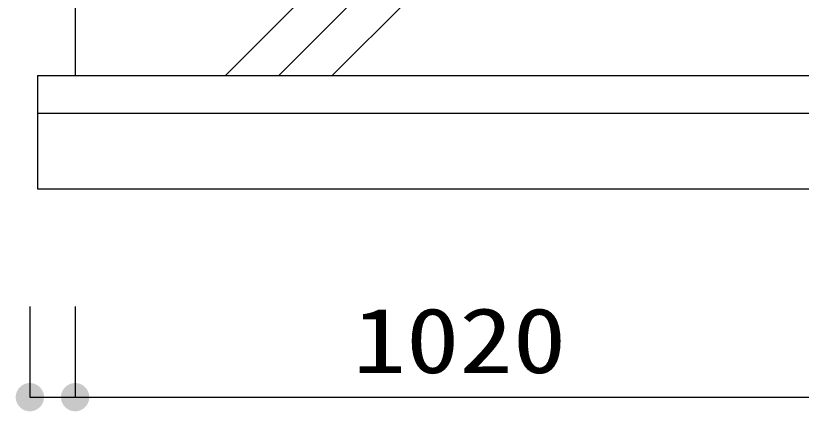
# Model space of a CAD drawing. Units: millimetres, scale not verified. Extents: x -8910 to 8910, y -6308 to 6308.
# Drawn here: x 576 to 1617, y -3786 to -3262 of the extents above; entities that cross this region are included whole.
import ezdxf
from ezdxf.enums import TextEntityAlignment as Align

# ---------------------------------------------------------------- set-up
doc = ezdxf.new("R2010")
doc.units = ezdxf.units.MM
doc.header["$LTSCALE"] = 30
doc.layers.add('0-1_機器', color=2, linetype='Continuous', lineweight=25)
doc.layers.add('0-5_00クル-フ-6寸法', color=132, linetype='Continuous', lineweight=25)
doc.styles.add('ＭＳ ゴシック', font='')
doc.styles.get('ＭＳ ゴシック').set_extended_font_data('MS Gothic')

msp = doc.modelspace()

# ---------------------------------------------------------------- linework, layer by layer
at = {"layer": '0-1_機器'}
for p, q in [((654.91, -3241.76), (654.91, -3341.76)), ((854.12, -3341.76), (954.12, -3241.76)), ((924.83, -3341.76), (1024.83, -3241.76)), ((995.54, -3341.76), (1095.54, -3241.76)), ((604.91, -3341.76), (1724.91, -3341.76)), ((604.91, -3341.76), (604.91, -3491.76)), ((604.91, -3391.76), (1724.91, -3391.76)), ((604.91, -3491.76), (1724.91, -3491.76))]:
    msp.add_line(p, q, dxfattribs=at)
at = {"layer": '0-5_00クル-フ-6寸法', "color": 4}
for p, q in [((594.91, -3647.79), (594.91, -3767.79)), ((654.91, -3647.79), (654.91, -3767.79)), ((654.91, -3647.79), (654.91, -3767.79)), ((594.91, -3767.79), (654.91, -3767.79)), ((654.91, -3767.79), (1674.91, -3767.79))]:
    msp.add_line(p, q, dxfattribs=at)
at = {"layer": '0-5_00クル-フ-6寸法'}
for points in [[(594.91, -3767.79), (578.48, -3758.76), (579.74, -3756.77)], [(594.91, -3767.79), (579.74, -3756.77), (581.24, -3754.95)], [(594.91, -3767.79), (581.24, -3754.95), (582.96, -3753.34)], [(594.91, -3767.79), (582.96, -3753.34), (584.87, -3751.96)], [(594.91, -3767.79), (584.87, -3751.96), (586.93, -3750.82)], [(594.91, -3767.79), (586.93, -3750.82), (589.12, -3749.96)], [(594.91, -3767.79), (589.12, -3749.96), (591.4, -3749.37)], [(594.91, -3767.79), (591.4, -3749.37), (593.74, -3749.08)], [(594.91, -3767.79), (593.74, -3749.08), (596.09, -3749.08)], [(594.91, -3767.79), (596.09, -3749.08), (598.43, -3749.37)], [(594.91, -3767.79), (598.43, -3749.37), (600.71, -3749.96)], [(594.91, -3767.79), (600.71, -3749.96), (602.9, -3750.82)], [(594.91, -3767.79), (602.9, -3750.82), (604.96, -3751.96)], [(594.91, -3767.79), (604.96, -3751.96), (606.86, -3753.34)], [(594.91, -3767.79), (606.86, -3753.34), (608.58, -3754.95)], [(594.91, -3767.79), (608.58, -3754.95), (610.08, -3756.77)], [(594.91, -3767.79), (610.08, -3756.77), (611.34, -3758.76)], [(654.91, -3767.79), (638.48, -3758.76), (639.74, -3756.77)], [(654.91, -3767.79), (638.48, -3758.76), (639.74, -3756.77)], [(654.91, -3767.79), (639.74, -3756.77), (641.24, -3754.95)], [(654.91, -3767.79), (639.74, -3756.77), (641.24, -3754.95)], [(654.91, -3767.79), (641.24, -3754.95), (642.96, -3753.34)], [(654.91, -3767.79), (641.24, -3754.95), (642.96, -3753.34)], [(654.91, -3767.79), (642.96, -3753.34), (644.87, -3751.96)], [(654.91, -3767.79), (642.96, -3753.34), (644.87, -3751.96)], [(654.91, -3767.79), (644.87, -3751.96), (646.93, -3750.82)], [(654.91, -3767.79), (644.87, -3751.96), (646.93, -3750.82)], [(654.91, -3767.79), (646.93, -3750.82), (649.12, -3749.96)], [(654.91, -3767.79), (646.93, -3750.82), (649.12, -3749.96)], [(654.91, -3767.79), (649.12, -3749.96), (651.4, -3749.37)], [(654.91, -3767.79), (649.12, -3749.96), (651.4, -3749.37)], [(654.91, -3767.79), (651.4, -3749.37), (653.74, -3749.08)], [(654.91, -3767.79), (651.4, -3749.37), (653.74, -3749.08)], [(654.91, -3767.79), (653.74, -3749.08), (656.09, -3749.08)], [(654.91, -3767.79), (653.74, -3749.08), (656.09, -3749.08)], [(654.91, -3767.79), (656.09, -3749.08), (658.43, -3749.37)], [(654.91, -3767.79), (656.09, -3749.08), (658.43, -3749.37)], [(654.91, -3767.79), (658.43, -3749.37), (660.71, -3749.96)], [(654.91, -3767.79), (658.43, -3749.37), (660.71, -3749.96)], [(654.91, -3767.79), (660.71, -3749.96), (662.9, -3750.82)], [(654.91, -3767.79), (660.71, -3749.96), (662.9, -3750.82)], [(654.91, -3767.79), (662.9, -3750.82), (664.96, -3751.96)], [(654.91, -3767.79), (662.9, -3750.82), (664.96, -3751.96)], [(654.91, -3767.79), (664.96, -3751.96), (666.86, -3753.34)], [(654.91, -3767.79), (664.96, -3751.96), (666.86, -3753.34)], [(654.91, -3767.79), (666.86, -3753.34), (668.58, -3754.95)], [(654.91, -3767.79), (666.86, -3753.34), (668.58, -3754.95)], [(654.91, -3767.79), (668.58, -3754.95), (670.08, -3756.77)], [(654.91, -3767.79), (668.58, -3754.95), (670.08, -3756.77)], [(654.91, -3767.79), (670.08, -3756.77), (671.34, -3758.76)], [(654.91, -3767.79), (670.08, -3756.77), (671.34, -3758.76)], [(594.91, -3767.79), (576.16, -3767.79), (576.31, -3765.44)], [(594.91, -3767.79), (576.31, -3770.14), (576.16, -3767.79)], [(594.91, -3767.79), (576.31, -3765.44), (576.75, -3763.13)], [(594.91, -3767.79), (576.75, -3772.45), (576.31, -3770.14)], [(594.91, -3767.79), (576.75, -3763.13), (577.48, -3760.89)], [(594.91, -3767.79), (577.48, -3774.69), (576.75, -3772.45)], [(594.91, -3767.79), (577.48, -3760.89), (578.48, -3758.76)], [(594.91, -3767.79), (578.48, -3776.82), (577.48, -3774.69)], [(594.91, -3767.79), (579.74, -3778.81), (578.48, -3776.82)], [(594.91, -3767.79), (581.24, -3780.62), (579.74, -3778.81)], [(594.91, -3767.79), (582.96, -3782.24), (581.24, -3780.62)], [(594.91, -3767.79), (584.87, -3783.62), (582.96, -3782.24)], [(594.91, -3767.79), (586.93, -3784.75), (584.87, -3783.62)], [(594.91, -3767.79), (589.12, -3785.62), (586.93, -3784.75)], [(594.91, -3767.79), (591.4, -3786.21), (589.12, -3785.62)], [(594.91, -3767.79), (593.74, -3786.5), (591.4, -3786.21)], [(594.91, -3767.79), (596.09, -3786.5), (593.74, -3786.5)], [(594.91, -3767.79), (611.34, -3758.76), (612.35, -3760.89)], [(594.91, -3767.79), (612.35, -3760.89), (613.07, -3763.13)], [(594.91, -3767.79), (613.07, -3763.13), (613.51, -3765.44)], [(594.91, -3767.79), (613.51, -3765.44), (613.66, -3767.79)], [(594.91, -3767.79), (598.43, -3786.21), (596.09, -3786.5)], [(594.91, -3767.79), (600.71, -3785.62), (598.43, -3786.21)], [(594.91, -3767.79), (602.9, -3784.75), (600.71, -3785.62)], [(594.91, -3767.79), (604.96, -3783.62), (602.9, -3784.75)], [(594.91, -3767.79), (606.86, -3782.24), (604.96, -3783.62)], [(594.91, -3767.79), (608.58, -3780.62), (606.86, -3782.24)], [(594.91, -3767.79), (610.08, -3778.81), (608.58, -3780.62)], [(594.91, -3767.79), (611.34, -3776.82), (610.08, -3778.81)], [(594.91, -3767.79), (612.35, -3774.69), (611.34, -3776.82)], [(594.91, -3767.79), (613.07, -3772.45), (612.35, -3774.69)], [(594.91, -3767.79), (613.51, -3770.14), (613.07, -3772.45)], [(594.91, -3767.79), (613.66, -3767.79), (613.51, -3770.14)], [(654.91, -3767.79), (636.16, -3767.79), (636.31, -3765.44)], [(654.91, -3767.79), (636.16, -3767.79), (636.31, -3765.44)], [(654.91, -3767.79), (636.31, -3770.14), (636.16, -3767.79)], [(654.91, -3767.79), (636.31, -3770.14), (636.16, -3767.79)], [(654.91, -3767.79), (636.31, -3765.44), (636.75, -3763.13)], [(654.91, -3767.79), (636.31, -3765.44), (636.75, -3763.13)], [(654.91, -3767.79), (636.75, -3772.45), (636.31, -3770.14)], [(654.91, -3767.79), (636.75, -3772.45), (636.31, -3770.14)], [(654.91, -3767.79), (636.75, -3763.13), (637.48, -3760.89)], [(654.91, -3767.79), (636.75, -3763.13), (637.48, -3760.89)], [(654.91, -3767.79), (637.48, -3774.69), (636.75, -3772.45)], [(654.91, -3767.79), (637.48, -3774.69), (636.75, -3772.45)], [(654.91, -3767.79), (637.48, -3760.89), (638.48, -3758.76)], [(654.91, -3767.79), (637.48, -3760.89), (638.48, -3758.76)], [(654.91, -3767.79), (638.48, -3776.82), (637.48, -3774.69)], [(654.91, -3767.79), (638.48, -3776.82), (637.48, -3774.69)], [(654.91, -3767.79), (639.74, -3778.81), (638.48, -3776.82)], [(654.91, -3767.79), (639.74, -3778.81), (638.48, -3776.82)], [(654.91, -3767.79), (641.24, -3780.62), (639.74, -3778.81)], [(654.91, -3767.79), (641.24, -3780.62), (639.74, -3778.81)], [(654.91, -3767.79), (642.96, -3782.24), (641.24, -3780.62)], [(654.91, -3767.79), (642.96, -3782.24), (641.24, -3780.62)], [(654.91, -3767.79), (644.87, -3783.62), (642.96, -3782.24)], [(654.91, -3767.79), (644.87, -3783.62), (642.96, -3782.24)], [(654.91, -3767.79), (646.93, -3784.75), (644.87, -3783.62)], [(654.91, -3767.79), (646.93, -3784.75), (644.87, -3783.62)], [(654.91, -3767.79), (649.12, -3785.62), (646.93, -3784.75)], [(654.91, -3767.79), (649.12, -3785.62), (646.93, -3784.75)], [(654.91, -3767.79), (651.4, -3786.21), (649.12, -3785.62)], [(654.91, -3767.79), (651.4, -3786.21), (649.12, -3785.62)], [(654.91, -3767.79), (653.74, -3786.5), (651.4, -3786.21)], [(654.91, -3767.79), (653.74, -3786.5), (651.4, -3786.21)], [(654.91, -3767.79), (656.09, -3786.5), (653.74, -3786.5)], [(654.91, -3767.79), (656.09, -3786.5), (653.74, -3786.5)], [(654.91, -3767.79), (671.34, -3758.76), (672.35, -3760.89)], [(654.91, -3767.79), (671.34, -3758.76), (672.35, -3760.89)], [(654.91, -3767.79), (672.35, -3760.89), (673.07, -3763.13)], [(654.91, -3767.79), (672.35, -3760.89), (673.07, -3763.13)], [(654.91, -3767.79), (673.07, -3763.13), (673.51, -3765.44)], [(654.91, -3767.79), (673.07, -3763.13), (673.51, -3765.44)], [(654.91, -3767.79), (673.51, -3765.44), (673.66, -3767.79)], [(654.91, -3767.79), (673.51, -3765.44), (673.66, -3767.79)], [(654.91, -3767.79), (658.43, -3786.21), (656.09, -3786.5)], [(654.91, -3767.79), (660.71, -3785.62), (658.43, -3786.21)], [(654.91, -3767.79), (662.9, -3784.75), (660.71, -3785.62)], [(654.91, -3767.79), (664.96, -3783.62), (662.9, -3784.75)], [(654.91, -3767.79), (666.86, -3782.24), (664.96, -3783.62)], [(654.91, -3767.79), (668.58, -3780.62), (666.86, -3782.24)], [(654.91, -3767.79), (670.08, -3778.81), (668.58, -3780.62)], [(654.91, -3767.79), (671.34, -3776.82), (670.08, -3778.81)], [(654.91, -3767.79), (672.35, -3774.69), (671.34, -3776.82)], [(654.91, -3767.79), (673.07, -3772.45), (672.35, -3774.69)], [(654.91, -3767.79), (673.51, -3770.14), (673.07, -3772.45)], [(654.91, -3767.79), (673.66, -3767.79), (673.51, -3770.14)], [(654.91, -3767.79), (658.43, -3786.21), (656.09, -3786.5)], [(654.91, -3767.79), (660.71, -3785.62), (658.43, -3786.21)], [(654.91, -3767.79), (662.9, -3784.75), (660.71, -3785.62)], [(654.91, -3767.79), (664.96, -3783.62), (662.9, -3784.75)], [(654.91, -3767.79), (666.86, -3782.24), (664.96, -3783.62)], [(654.91, -3767.79), (668.58, -3780.62), (666.86, -3782.24)], [(654.91, -3767.79), (670.08, -3778.81), (668.58, -3780.62)], [(654.91, -3767.79), (671.34, -3776.82), (670.08, -3778.81)], [(654.91, -3767.79), (672.35, -3774.69), (671.34, -3776.82)], [(654.91, -3767.79), (673.07, -3772.45), (672.35, -3774.69)], [(654.91, -3767.79), (673.51, -3770.14), (673.07, -3772.45)], [(654.91, -3767.79), (673.66, -3767.79), (673.51, -3770.14)]]:
    msp.add_solid(points, dxfattribs=at)

# ---------------------------------------------------------------- texts
at = {"layer": '0-5_00クル-フ-6寸法', "color": 3, "style": 'ＭＳ ゴシック', "width": 1.2}
msp.add_text('1020', height=86.66, dxfattribs=at).set_placement((1022.62, -3761.94), align=Align.BOTTOM_LEFT)

doc.saveas('drawing.dxf')
